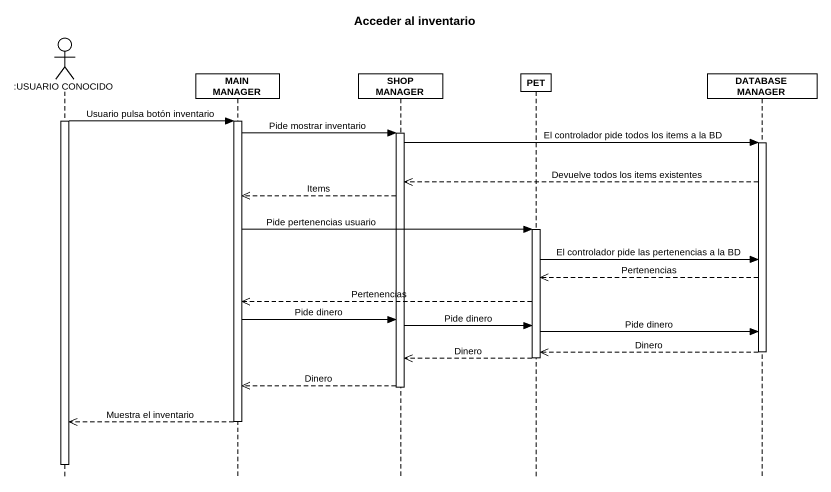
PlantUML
@startuml
title Acceder al inventario
hide footbox
actor ":USUARIO CONOCIDO" as USUARIO_CONOCIDO
participant "MAIN MANAGER" as MAIN_MANAGER
participant "SHOP MANAGER" as SHOP_MANAGER
participant PET
participant "DATABASE MANAGER" as DATABASE_MANAGER

activate USUARIO_CONOCIDO
USUARIO_CONOCIDO -> MAIN_MANAGER : Usuario pulsa botón inventario
activate MAIN_MANAGER
MAIN_MANAGER -> SHOP_MANAGER : Pide mostrar inventario
activate SHOP_MANAGER
SHOP_MANAGER -> DATABASE_MANAGER : El controlador pide todos los items a la BD
activate DATABASE_MANAGER
DATABASE_MANAGER -->> SHOP_MANAGER : Devuelve todos los items existentes
SHOP_MANAGER -->> MAIN_MANAGER : Items
MAIN_MANAGER -> PET : Pide pertenencias usuario
activate PET
PET -> DATABASE_MANAGER : El controlador pide las pertenencias a la BD
DATABASE_MANAGER -->> PET : Pertenencias
PET -->> MAIN_MANAGER : Pertenencias
MAIN_MANAGER -> SHOP_MANAGER : Pide dinero
SHOP_MANAGER -> PET : Pide dinero
PET -> DATABASE_MANAGER : Pide dinero
DATABASE_MANAGER -->> PET : Dinero
deactivate DATABASE_MANAGER
PET -->> SHOP_MANAGER : Dinero
deactivate PET
SHOP_MANAGER -->> MAIN_MANAGER : Dinero
deactivate SHOP_MANAGER
MAIN_MANAGER -->> USUARIO_CONOCIDO : Muestra el inventario
deactivate MAIN_MANAGER
deactivate USUARIO_CONOCIDO
@enduml
